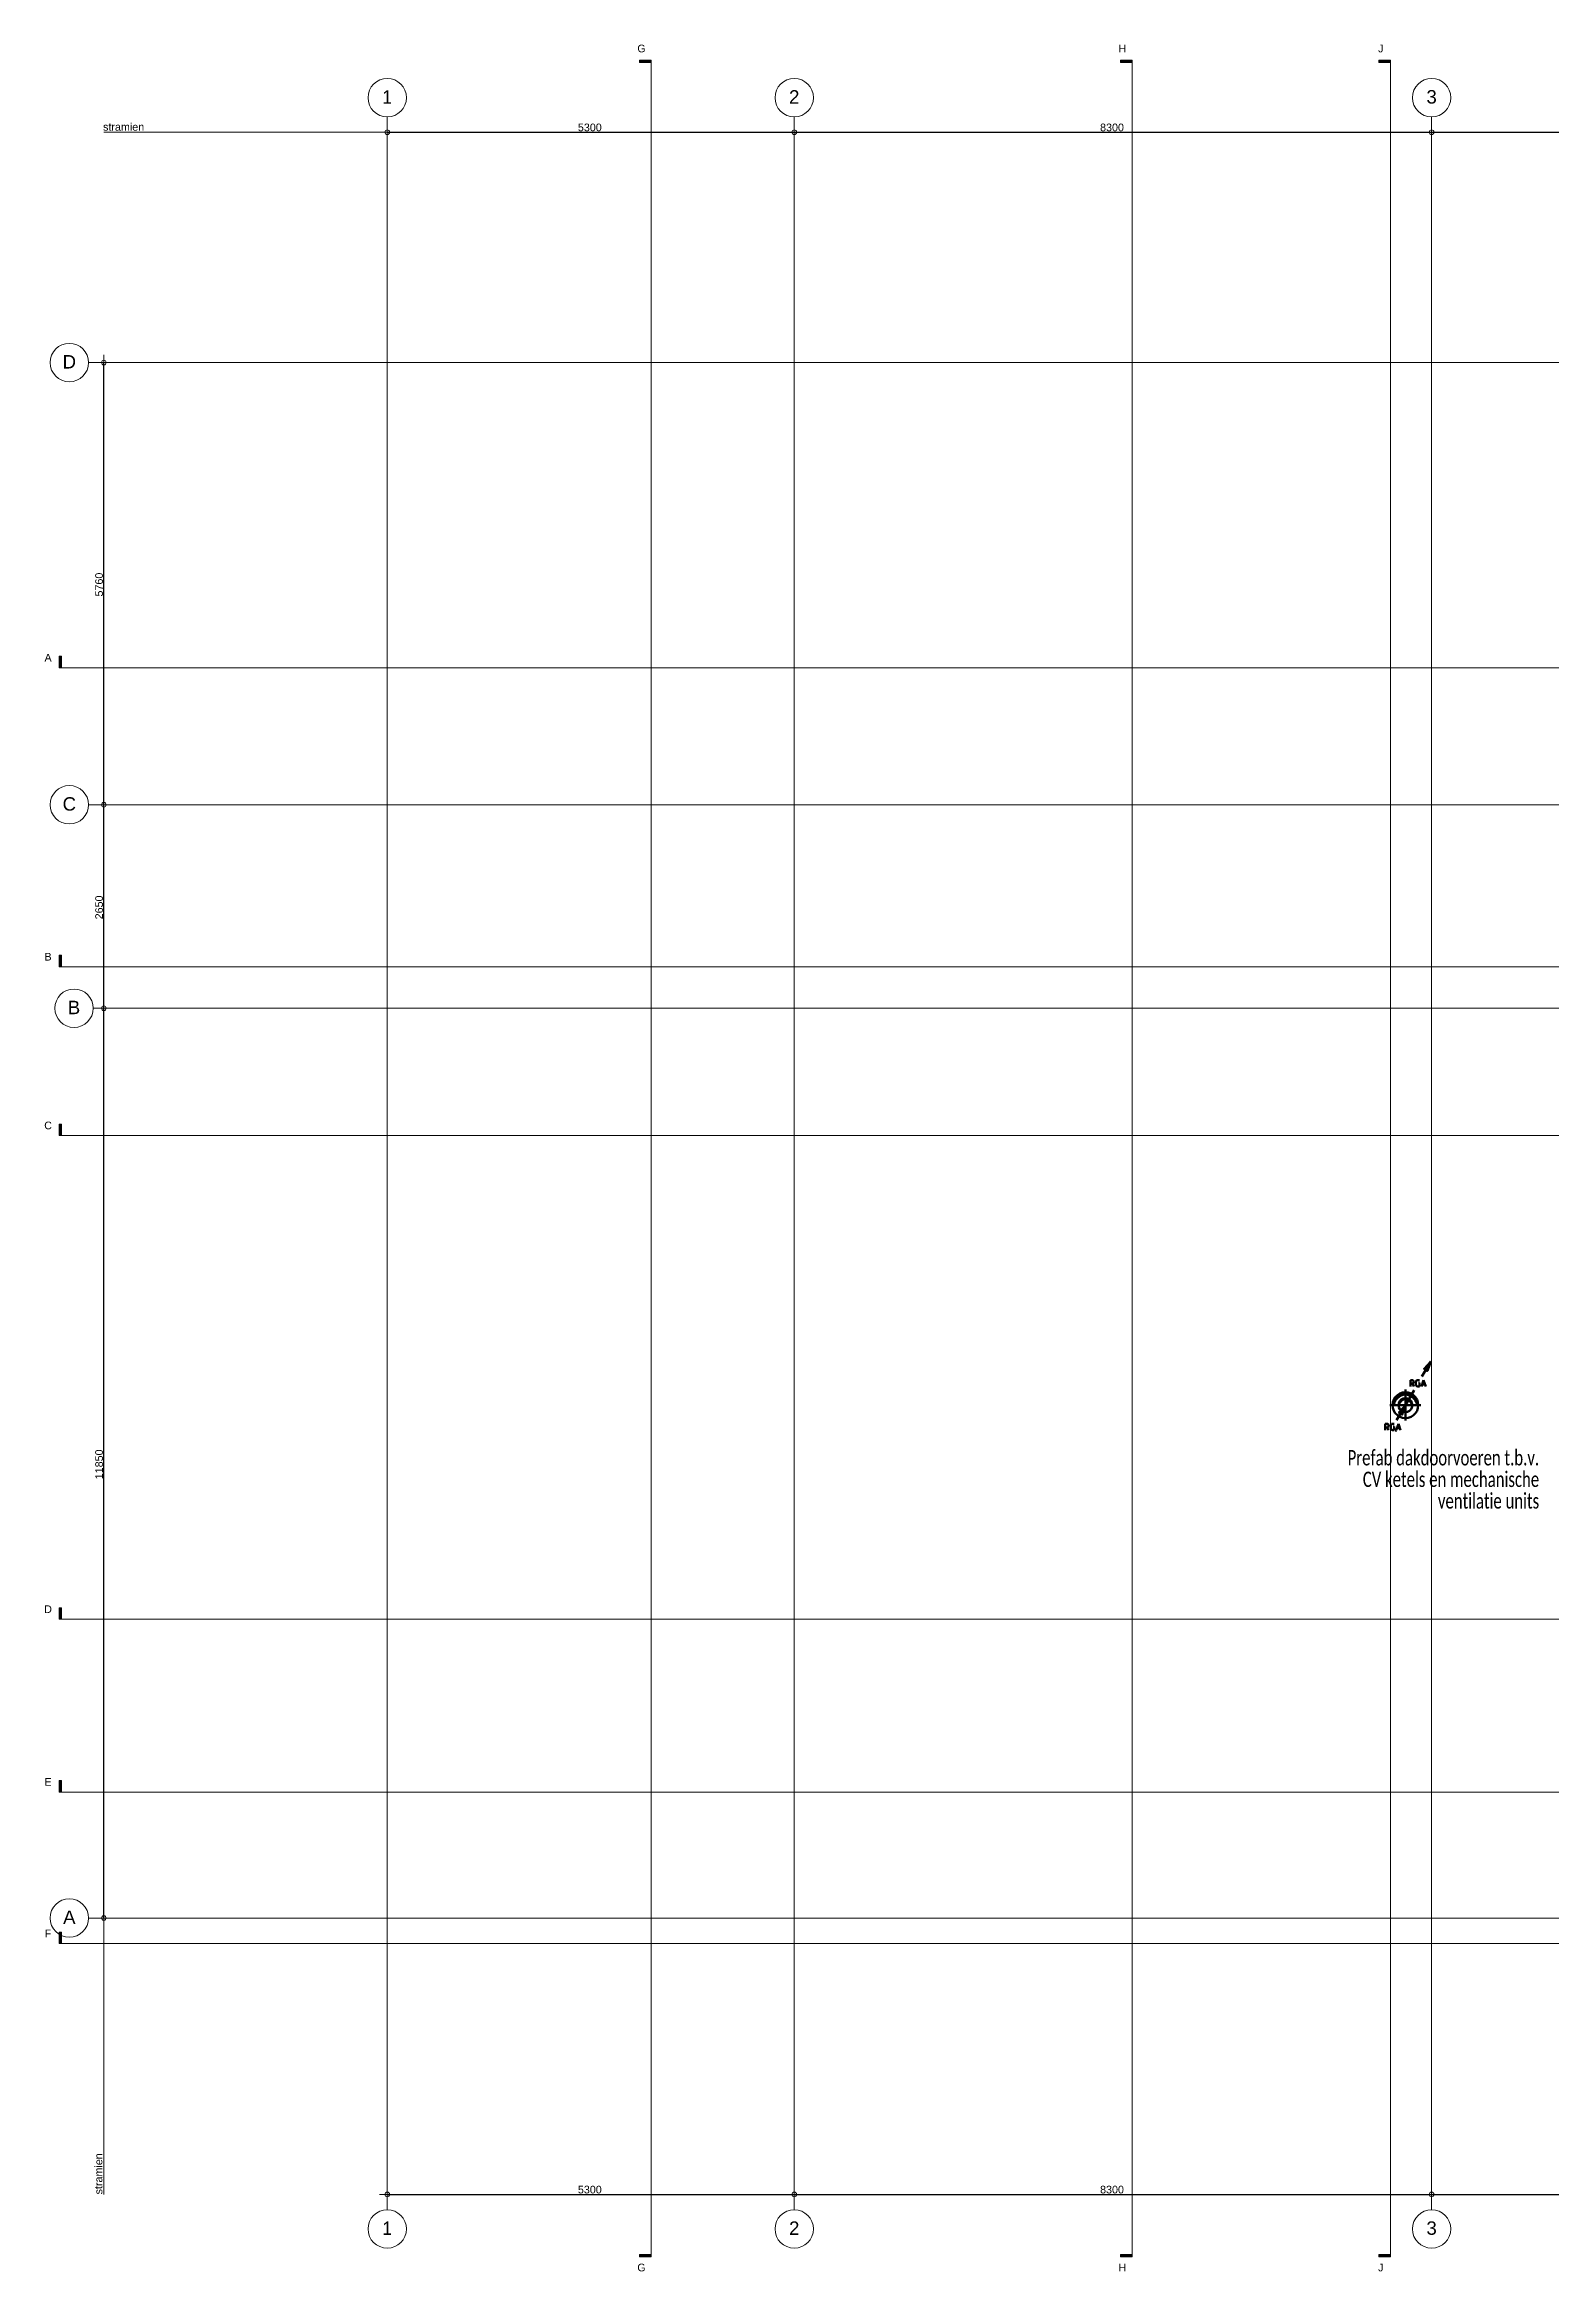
# Model space of a CAD drawing. Header units: metres. Extents: x -4.5 to 35.1, y -3.6 to 25.4.
# Drawn here: x -4.46 to 15.16, y -3.6 to 25.4 of the extents above; entities that cross this region are included whole.
import ezdxf

# ---------------------------------------------------------------- set-up
doc = ezdxf.new("R2010")
doc.units = ezdxf.units.M
doc.header["$PDMODE"] = 65
for name, color, linetype, lineweight in [('Algemeen', 7, 'Continuous', 25), ('New_A Stramien', 7, 'Continuous', 13), ('Standard', 7, 'Continuous', 25)]:
    doc.layers.add(name, color=color, linetype=linetype, lineweight=lineweight)
doc.styles.add('ARIAL', font='ARIAL.TTF')
doc.dimstyles.new('_DIMSTYLE_2', dxfattribs={"dimtxt": 0.1, "dimasz": 0.2, "dimexe": 0, "dimexo": 0, "dimgap": 0.05, "dimtad": 2, "dimdec": 0, "dimlfac": 1000, "dimrnd": 1, "dimdsep": 46, "dimtxsty": 'ARIAL', "dimblk1": 'ALL_ML_KREIS', "dimblk2": 'ALL_ML_KREIS', "dimsah": 1, "dimcen": 0, "dimclrd": 9, "dimclre": 9, "dimclrt": 9, "dimadec": 0, "dimazin": 0, "dimtfac": 1, "dimtdec": 0, "dimtix": 1, "dimtmove": 2, "dimatfit": 3, "dimfxl": 0, "dimtzin": 0, "dimlwd": 0, "dimlwe": 13, "dimarcsym": 0})
doc.dimstyles.new('_DIMSTYLE_3', dxfattribs={"dimtxt": 0.1, "dimasz": 0.2, "dimexe": 0, "dimexo": 0, "dimgap": 0.05, "dimtad": 2, "dimdec": 0, "dimlfac": 1000, "dimrnd": 1, "dimdsep": 46, "dimtxsty": 'ARIAL', "dimblk1": 'ALL_ML_KREIS', "dimblk2": 'ALL_ML_KREIS', "dimsah": 1, "dimcen": 0, "dimclrd": 9, "dimclre": 9, "dimclrt": 9, "dimadec": 0, "dimazin": 0, "dimtfac": 1, "dimtdec": 0, "dimtix": 1, "dimtmove": 2, "dimatfit": 3, "dimfxl": 0, "dimtzin": 0, "dimlwd": 0, "dimlwe": 13, "dimarcsym": 0})

# ---------------------------------------------------------------- blocks, each defined once
blk = doc.blocks.new('COMPLEXOBJECT_0')
at = {"layer": 'Standard', "color": 252, "linetype": 'Continuous', "lineweight": 13, "char_height": 0.175, "width": 0.26487, "attachment_point": 5, "style": 'ARIAL'}
for insert in [(-4.14, 21.27), (27.15, 21.27)]:
    blk.add_mtext('\\W0.99;D', dxfattribs=dict(at, insert=insert))
blk = doc.blocks.new('ALL_ML_KREIS')
at = {"color": 0, "linetype": 'ByBlock', "lineweight": -2}
for p, q in [((-1, 0), (0.5, 0)), ((0, -0.5), (0, 0.5))]:
    blk.add_line(p, q, dxfattribs=at)
blk.add_circle((0, 0), 0.15, dxfattribs=at)
blk = doc.blocks.new('*D5')
at = {"layer": 'DEFPOINTS', "color": 252, "linetype": 'Continuous', "lineweight": 13}
for p in [(0, 24.26), (0, 24.26), (5.3, 24.26)]:
    blk.add_point(p, dxfattribs=at)
at = {"layer": 'Standard', "color": 9, "linetype": 'Continuous', "lineweight": -2}
for p, q in [((0, 24.26), (0, 24.26)), ((5.3, 24.26), (5.3, 24.26))]:
    blk.add_line(p, q, dxfattribs=at)
at = {"layer": 'Standard', "color": 252, "linetype": 'Continuous', "lineweight": -2}
blk.add_line((0, 24.26), (5.3, 24.26), dxfattribs=at)
at = {"layer": 'Standard', "color": 9, "linetype": 'Continuous', "lineweight": 13, "xscale": 0.2, "yscale": 0.2, "zscale": 0.2, "rotation": 180}
blk.add_blockref('ALL_ML_KREIS', (0, 24.26), dxfattribs=at)
at = {"layer": 'Standard', "color": 9, "linetype": 'Continuous', "lineweight": 13, "xscale": 0.2, "yscale": 0.2, "zscale": 0.2}
blk.add_blockref('ALL_ML_KREIS', (5.3, 24.26), dxfattribs=at)
at = {"layer": 'Standard', "color": 9, "linetype": 'Continuous', "lineweight": 13, "insert": (2.638, 24.322), "char_height": 0.1, "width": 0.4, "attachment_point": 5, "style": 'ARIAL'}
blk.add_mtext('\\A1;{5300}', dxfattribs=at)
blk = doc.blocks.new('*D6')
at = {"layer": 'DEFPOINTS', "color": 252, "linetype": 'Continuous', "lineweight": 13}
for p in [(5.3, 24.26), (5.3, 24.26), (13.6, 24.26)]:
    blk.add_point(p, dxfattribs=at)
at = {"layer": 'Standard', "color": 9, "linetype": 'Continuous', "lineweight": -2}
for p, q in [((5.3, 24.26), (5.3, 24.26)), ((13.6, 24.26), (13.6, 24.26))]:
    blk.add_line(p, q, dxfattribs=at)
at = {"layer": 'Standard', "color": 252, "linetype": 'Continuous', "lineweight": -2}
blk.add_line((5.3, 24.26), (13.6, 24.26), dxfattribs=at)
at = {"layer": 'Standard', "color": 9, "linetype": 'Continuous', "lineweight": 13, "xscale": 0.2, "yscale": 0.2, "zscale": 0.2, "rotation": 180}
blk.add_blockref('ALL_ML_KREIS', (5.3, 24.26), dxfattribs=at)
at = {"layer": 'Standard', "color": 9, "linetype": 'Continuous', "lineweight": 13, "xscale": 0.2, "yscale": 0.2, "zscale": 0.2}
blk.add_blockref('ALL_ML_KREIS', (13.6, 24.26), dxfattribs=at)
at = {"layer": 'Standard', "color": 9, "linetype": 'Continuous', "lineweight": 13, "insert": (9.438, 24.322), "char_height": 0.1, "width": 0.4, "attachment_point": 5, "style": 'ARIAL'}
blk.add_mtext('\\A1;{8300}', dxfattribs=at)
blk = doc.blocks.new('*D7')
at = {"layer": 'DEFPOINTS', "color": 252, "linetype": 'Continuous', "lineweight": 13}
for p in [(13.6, 24.26), (13.6, 24.26), (21.3, 24.26)]:
    blk.add_point(p, dxfattribs=at)
at = {"layer": 'Standard', "color": 9, "linetype": 'Continuous', "lineweight": -2}
for p, q in [((13.6, 24.26), (13.6, 24.26)), ((21.3, 24.26), (21.3, 24.26))]:
    blk.add_line(p, q, dxfattribs=at)
at = {"layer": 'Standard', "color": 252, "linetype": 'Continuous', "lineweight": -2}
blk.add_line((13.6, 24.26), (21.3, 24.26), dxfattribs=at)
at = {"layer": 'Standard', "color": 9, "linetype": 'Continuous', "lineweight": 13, "xscale": 0.2, "yscale": 0.2, "zscale": 0.2, "rotation": 180}
blk.add_blockref('ALL_ML_KREIS', (13.6, 24.26), dxfattribs=at)
at = {"layer": 'Standard', "color": 9, "linetype": 'Continuous', "lineweight": 13, "xscale": 0.2, "yscale": 0.2, "zscale": 0.2}
blk.add_blockref('ALL_ML_KREIS', (21.3, 24.26), dxfattribs=at)
at = {"layer": 'Standard', "color": 9, "linetype": 'Continuous', "lineweight": 13, "insert": (17.438, 24.322), "char_height": 0.1, "width": 0.4, "attachment_point": 5, "style": 'ARIAL'}
blk.add_mtext('\\A1;{7700}', dxfattribs=at)
blk = doc.blocks.new('*D8')
at = {"layer": 'DEFPOINTS', "color": 252, "linetype": 'Continuous', "lineweight": 13}
for p in [(-3.69, 21.26), (-3.69, 15.5), (-3.69, 15.5)]:
    blk.add_point(p, dxfattribs=at)
at = {"layer": 'Standard', "color": 9, "linetype": 'Continuous', "lineweight": -2}
for p, q in [((-3.69, 21.26), (-3.69, 21.26)), ((-3.69, 15.5), (-3.69, 15.5))]:
    blk.add_line(p, q, dxfattribs=at)
at = {"layer": 'Standard', "color": 252, "linetype": 'Continuous', "lineweight": -2}
blk.add_line((-3.69, 15.5), (-3.69, 21.26), dxfattribs=at)
at = {"layer": 'Standard', "color": 9, "linetype": 'Continuous', "lineweight": 13, "xscale": 0.2, "yscale": 0.2, "zscale": 0.2}
for p, rotation in [((-3.69, 21.26), 90), ((-3.69, 15.5), -90.00000000000001)]:
    blk.add_blockref('ALL_ML_KREIS', p, dxfattribs=dict(at, rotation=rotation))
at = {"layer": 'Standard', "color": 9, "linetype": 'Continuous', "lineweight": 13, "insert": (-3.752, 18.368), "char_height": 0.1, "width": 0.4, "attachment_point": 5, "rotation": 90, "style": 'ARIAL'}
blk.add_mtext('\\A1;{5760}', dxfattribs=at)
blk = doc.blocks.new('NSY101')
at = {"color": 0, "linetype": 'ByBlock', "lineweight": -2}
blk.add_circle((0, 0), 0.05, dxfattribs=at)
blk = doc.blocks.new('COMPLEXOBJECT_1')
at = {"layer": 'Standard', "color": 252, "linetype": 'Continuous', "lineweight": 13, "char_height": 0.175, "width": 0.21605, "attachment_point": 5, "style": 'ARIAL'}
for insert in [(0, 24.72), (0, -3.04)]:
    blk.add_mtext('\\W0.90;1', dxfattribs=dict(at, insert=insert))
blk = doc.blocks.new('*D11')
at = {"layer": 'DEFPOINTS', "color": 252, "linetype": 'Continuous', "lineweight": 13}
for p in [(0, -2.6), (0, -2.6), (5.3, -2.6)]:
    blk.add_point(p, dxfattribs=at)
at = {"layer": 'Standard', "color": 9, "linetype": 'Continuous', "lineweight": -2}
for p, q in [((0, -2.6), (0, -2.6)), ((5.3, -2.6), (5.3, -2.6))]:
    blk.add_line(p, q, dxfattribs=at)
at = {"layer": 'Standard', "color": 252, "linetype": 'Continuous', "lineweight": -2}
blk.add_line((0, -2.6), (5.3, -2.6), dxfattribs=at)
at = {"layer": 'Standard', "color": 9, "linetype": 'Continuous', "lineweight": 13, "xscale": 0.2, "yscale": 0.2, "zscale": 0.2, "rotation": 180}
blk.add_blockref('ALL_ML_KREIS', (0, -2.6), dxfattribs=at)
at = {"layer": 'Standard', "color": 9, "linetype": 'Continuous', "lineweight": 13, "xscale": 0.2, "yscale": 0.2, "zscale": 0.2}
blk.add_blockref('ALL_ML_KREIS', (5.3, -2.6), dxfattribs=at)
at = {"layer": 'Standard', "color": 9, "linetype": 'Continuous', "lineweight": 13, "insert": (2.638, -2.538), "char_height": 0.1, "width": 0.4, "attachment_point": 5, "style": 'ARIAL'}
blk.add_mtext('\\A1;{5300}', dxfattribs=at)
blk = doc.blocks.new('*D12')
at = {"layer": 'DEFPOINTS', "color": 252, "linetype": 'Continuous', "lineweight": 13}
for p in [(0, 24.26), (0, 24.26), (5.3, 24.26)]:
    blk.add_point(p, dxfattribs=at)
at = {"layer": 'Standard', "color": 9, "linetype": 'Continuous', "lineweight": -2}
for p, q in [((0, 24.26), (0, 24.26)), ((5.3, 24.26), (5.3, 24.26))]:
    blk.add_line(p, q, dxfattribs=at)
at = {"layer": 'Standard', "color": 252, "linetype": 'Continuous', "lineweight": -2}
blk.add_line((0, 24.26), (5.3, 24.26), dxfattribs=at)
at = {"layer": 'Standard', "color": 9, "linetype": 'Continuous', "lineweight": 13, "xscale": 0.2, "yscale": 0.2, "zscale": 0.2, "rotation": 180}
blk.add_blockref('ALL_ML_KREIS', (0, 24.26), dxfattribs=at)
at = {"layer": 'Standard', "color": 9, "linetype": 'Continuous', "lineweight": 13, "xscale": 0.2, "yscale": 0.2, "zscale": 0.2}
blk.add_blockref('ALL_ML_KREIS', (5.3, 24.26), dxfattribs=at)
at = {"layer": 'Standard', "color": 9, "linetype": 'Continuous', "lineweight": 13, "insert": (2.638, 24.322), "char_height": 0.1, "width": 0.4, "attachment_point": 5, "style": 'ARIAL'}
blk.add_mtext('\\A1;{5300}', dxfattribs=at)
blk = doc.blocks.new('*D13')
at = {"layer": 'DEFPOINTS', "color": 252, "linetype": 'Continuous', "lineweight": 13}
for p in [(-3.69, 12.85), (-3.69, 1), (-3.69, 1)]:
    blk.add_point(p, dxfattribs=at)
at = {"layer": 'Standard', "color": 9, "linetype": 'Continuous', "lineweight": -2}
for p, q in [((-3.69, 12.85), (-3.69, 12.85)), ((-3.69, 1), (-3.69, 1))]:
    blk.add_line(p, q, dxfattribs=at)
at = {"layer": 'Standard', "color": 252, "linetype": 'Continuous', "lineweight": -2}
blk.add_line((-3.69, 1), (-3.69, 12.85), dxfattribs=at)
at = {"layer": 'Standard', "color": 9, "linetype": 'Continuous', "lineweight": 13, "xscale": 0.2, "yscale": 0.2, "zscale": 0.2}
for p, rotation in [((-3.69, 12.85), 90), ((-3.69, 1), -90.00000000000001)]:
    blk.add_blockref('ALL_ML_KREIS', p, dxfattribs=dict(at, rotation=rotation))
at = {"layer": 'Standard', "color": 9, "linetype": 'Continuous', "lineweight": 13, "insert": (-3.752, 6.909), "char_height": 0.1, "width": 0.5, "attachment_point": 5, "rotation": 90, "style": 'ARIAL'}
blk.add_mtext('\\A1;{11850}', dxfattribs=at)
blk = doc.blocks.new('*D14')
at = {"layer": 'DEFPOINTS', "color": 252, "linetype": 'Continuous', "lineweight": 13}
for p in [(-3.69, 15.5), (-3.69, 12.85), (-3.69, 12.85)]:
    blk.add_point(p, dxfattribs=at)
at = {"layer": 'Standard', "color": 9, "linetype": 'Continuous', "lineweight": -2}
for p, q in [((-3.69, 15.5), (-3.69, 15.5)), ((-3.69, 12.85), (-3.69, 12.85))]:
    blk.add_line(p, q, dxfattribs=at)
at = {"layer": 'Standard', "color": 252, "linetype": 'Continuous', "lineweight": -2}
blk.add_line((-3.69, 12.85), (-3.69, 15.5), dxfattribs=at)
at = {"layer": 'Standard', "color": 9, "linetype": 'Continuous', "lineweight": 13, "xscale": 0.2, "yscale": 0.2, "zscale": 0.2}
for p, rotation in [((-3.69, 15.5), 90), ((-3.69, 12.85), -90.00000000000001)]:
    blk.add_blockref('ALL_ML_KREIS', p, dxfattribs=dict(at, rotation=rotation))
at = {"layer": 'Standard', "color": 9, "linetype": 'Continuous', "lineweight": 13, "insert": (-3.752, 14.163), "char_height": 0.1, "width": 0.4, "attachment_point": 5, "rotation": 90, "style": 'ARIAL'}
blk.add_mtext('\\A1;{2650}', dxfattribs=at)
blk = doc.blocks.new('*D15')
at = {"layer": 'DEFPOINTS', "color": 252, "linetype": 'Continuous', "lineweight": 13}
for p in [(-3.69, 21.26), (-3.69, 15.5), (-3.69, 15.5)]:
    blk.add_point(p, dxfattribs=at)
at = {"layer": 'Standard', "color": 9, "linetype": 'Continuous', "lineweight": -2}
for p, q in [((-3.69, 21.26), (-3.69, 21.26)), ((-3.69, 15.5), (-3.69, 15.5))]:
    blk.add_line(p, q, dxfattribs=at)
at = {"layer": 'Standard', "color": 252, "linetype": 'Continuous', "lineweight": -2}
blk.add_line((-3.69, 15.5), (-3.69, 21.26), dxfattribs=at)
at = {"layer": 'Standard', "color": 9, "linetype": 'Continuous', "lineweight": 13, "xscale": 0.2, "yscale": 0.2, "zscale": 0.2}
for p, rotation in [((-3.69, 21.26), 90), ((-3.69, 15.5), -90.00000000000001)]:
    blk.add_blockref('ALL_ML_KREIS', p, dxfattribs=dict(at, rotation=rotation))
at = {"layer": 'Standard', "color": 9, "linetype": 'Continuous', "lineweight": 13, "insert": (-3.752, 18.368), "char_height": 0.1, "width": 0.4, "attachment_point": 5, "rotation": 90, "style": 'ARIAL'}
blk.add_mtext('\\A1;{5760}', dxfattribs=at)
blk = doc.blocks.new('*D16')
at = {"layer": 'DEFPOINTS', "color": 252, "linetype": 'Continuous', "lineweight": 13}
for p in [(0, -2.6), (0, -2.6), (5.3, -2.6)]:
    blk.add_point(p, dxfattribs=at)
at = {"layer": 'Standard', "color": 9, "linetype": 'Continuous', "lineweight": -2}
for p, q in [((0, -2.6), (0, -2.6)), ((5.3, -2.6), (5.3, -2.6))]:
    blk.add_line(p, q, dxfattribs=at)
at = {"layer": 'Standard', "color": 252, "linetype": 'Continuous', "lineweight": -2}
blk.add_line((0, -2.6), (5.3, -2.6), dxfattribs=at)
at = {"layer": 'Standard', "color": 9, "linetype": 'Continuous', "lineweight": 13, "xscale": 0.2, "yscale": 0.2, "zscale": 0.2, "rotation": 180}
blk.add_blockref('ALL_ML_KREIS', (0, -2.6), dxfattribs=at)
at = {"layer": 'Standard', "color": 9, "linetype": 'Continuous', "lineweight": 13, "xscale": 0.2, "yscale": 0.2, "zscale": 0.2}
blk.add_blockref('ALL_ML_KREIS', (5.3, -2.6), dxfattribs=at)
at = {"layer": 'Standard', "color": 9, "linetype": 'Continuous', "lineweight": 13, "insert": (2.638, -2.538), "char_height": 0.1, "width": 0.4, "attachment_point": 5, "style": 'ARIAL'}
blk.add_mtext('\\A1;{5300}', dxfattribs=at)
blk = doc.blocks.new('*D17')
at = {"layer": 'DEFPOINTS', "color": 252, "linetype": 'Continuous', "lineweight": 13}
for p in [(5.3, -2.6), (5.3, -2.6), (13.6, -2.6)]:
    blk.add_point(p, dxfattribs=at)
at = {"layer": 'Standard', "color": 9, "linetype": 'Continuous', "lineweight": -2}
for p, q in [((5.3, -2.6), (5.3, -2.6)), ((13.6, -2.6), (13.6, -2.6))]:
    blk.add_line(p, q, dxfattribs=at)
at = {"layer": 'Standard', "color": 252, "linetype": 'Continuous', "lineweight": -2}
blk.add_line((5.3, -2.6), (13.6, -2.6), dxfattribs=at)
at = {"layer": 'Standard', "color": 9, "linetype": 'Continuous', "lineweight": 13, "xscale": 0.2, "yscale": 0.2, "zscale": 0.2, "rotation": 180}
blk.add_blockref('ALL_ML_KREIS', (5.3, -2.6), dxfattribs=at)
at = {"layer": 'Standard', "color": 9, "linetype": 'Continuous', "lineweight": 13, "xscale": 0.2, "yscale": 0.2, "zscale": 0.2}
blk.add_blockref('ALL_ML_KREIS', (13.6, -2.6), dxfattribs=at)
at = {"layer": 'Standard', "color": 9, "linetype": 'Continuous', "lineweight": 13, "insert": (9.438, -2.538), "char_height": 0.1, "width": 0.4, "attachment_point": 5, "style": 'ARIAL'}
blk.add_mtext('\\A1;{8300}', dxfattribs=at)
blk = doc.blocks.new('*D18')
at = {"layer": 'DEFPOINTS', "color": 252, "linetype": 'Continuous', "lineweight": 13}
for p in [(13.6, -2.6), (13.6, -2.6), (21.3, -2.6)]:
    blk.add_point(p, dxfattribs=at)
at = {"layer": 'Standard', "color": 9, "linetype": 'Continuous', "lineweight": -2}
for p, q in [((13.6, -2.6), (13.6, -2.6)), ((21.3, -2.6), (21.3, -2.6))]:
    blk.add_line(p, q, dxfattribs=at)
at = {"layer": 'Standard', "color": 252, "linetype": 'Continuous', "lineweight": -2}
blk.add_line((13.6, -2.6), (21.3, -2.6), dxfattribs=at)
at = {"layer": 'Standard', "color": 9, "linetype": 'Continuous', "lineweight": 13, "xscale": 0.2, "yscale": 0.2, "zscale": 0.2, "rotation": 180}
blk.add_blockref('ALL_ML_KREIS', (13.6, -2.6), dxfattribs=at)
at = {"layer": 'Standard', "color": 9, "linetype": 'Continuous', "lineweight": 13, "xscale": 0.2, "yscale": 0.2, "zscale": 0.2}
blk.add_blockref('ALL_ML_KREIS', (21.3, -2.6), dxfattribs=at)
at = {"layer": 'Standard', "color": 9, "linetype": 'Continuous', "lineweight": 13, "insert": (17.438, -2.538), "char_height": 0.1, "width": 0.4, "attachment_point": 5, "style": 'ARIAL'}
blk.add_mtext('\\A1;{7700}', dxfattribs=at)
blk = doc.blocks.new('COMPLEXOBJECT_2')
at = {"layer": 'Standard', "color": 252, "linetype": 'Continuous', "lineweight": 13, "char_height": 0.175, "width": 0.22374, "attachment_point": 5, "style": 'ARIAL'}
for insert in [(5.3, 24.72), (5.3, -3.04)]:
    blk.add_mtext('\\W0.99;2', dxfattribs=dict(at, insert=insert))
blk = doc.blocks.new('COMPLEXOBJECT_3')
at = {"layer": 'Standard', "color": 252, "linetype": 'Continuous', "lineweight": 13, "char_height": 0.175, "width": 0.22374, "attachment_point": 5, "style": 'ARIAL'}
for insert in [(13.6, 24.72), (13.6, -3.04)]:
    blk.add_mtext('\\W0.99;3', dxfattribs=dict(at, insert=insert))
blk = doc.blocks.new('COMPLEXOBJECT_5')
at = {"layer": 'Standard', "color": 252, "linetype": 'Continuous', "lineweight": 13, "char_height": 0.175, "width": 0.26487, "attachment_point": 5, "style": 'ARIAL'}
for insert in [(-4.14, 15.51), (27.15, 15.51)]:
    blk.add_mtext('\\W0.99;C', dxfattribs=dict(at, insert=insert))
blk = doc.blocks.new('COMPLEXOBJECT_6')
at = {"layer": 'Standard', "color": 252, "linetype": 'Continuous', "lineweight": 13, "char_height": 0.175, "width": 0.24966, "attachment_point": 5, "style": 'ARIAL'}
for insert in [(-4.079, 12.86), (27.211, 12.86)]:
    blk.add_mtext('\\W0.99;B', dxfattribs=dict(at, insert=insert))
blk = doc.blocks.new('COMPLEXOBJECT_7')
at = {"layer": 'Standard', "color": 252, "linetype": 'Continuous', "lineweight": 13, "char_height": 0.175, "width": 0.24966, "attachment_point": 5, "style": 'ARIAL'}
for insert in [(-4.14, 1.01), (27.15, 1.01)]:
    blk.add_mtext('\\W0.99;A', dxfattribs=dict(at, insert=insert))

msp = doc.modelspace()

# ---------------------------------------------------------------- hatches: boundary and pattern name
at = {"layer": 'Standard', "linetype": 'Continuous', "lineweight": 13}
for points in [[(3.4354, 25.1991), (3.2854, 25.1991), (3.2854, 25.1691), (3.4354, 25.1691)], [(3.4354, 25.1991), (3.2854, 25.1991), (3.2854, 25.1691), (3.4354, 25.1691)], [(9.6986, 25.1991), (9.5486, 25.1991), (9.5486, 25.1691), (9.6986, 25.1691)], [(13.0633, 25.1991), (12.9133, 25.1991), (12.9133, 25.1691), (13.0633, 25.1691)], [(-4.2721, 17.284), (-4.2421, 17.284), (-4.2421, 17.434), (-4.2721, 17.434)], [(-4.2721, 17.284), (-4.2421, 17.284), (-4.2421, 17.434), (-4.2721, 17.434)], [(-4.2721, 13.3895), (-4.2421, 13.3895), (-4.2421, 13.5395), (-4.2721, 13.5395)], [(-4.2721, 11.1917), (-4.2421, 11.1917), (-4.2421, 11.3417), (-4.2721, 11.3417)], [(-4.2721, 4.8908), (-4.2421, 4.8908), (-4.2421, 5.0408), (-4.2721, 5.0408)], [(-4.2721, 2.6413), (-4.2421, 2.6413), (-4.2421, 2.7913), (-4.2721, 2.7913)], [(-4.2721, 0.6673), (-4.2421, 0.6673), (-4.2421, 0.8173), (-4.2721, 0.8173)], [(3.4354, -3.4138), (3.4354, -3.3838), (3.2854, -3.3838), (3.2854, -3.4138)], [(3.4354, -3.4138), (3.4354, -3.3838), (3.2854, -3.3838), (3.2854, -3.4138)], [(9.6986, -3.4138), (9.6986, -3.3838), (9.5486, -3.3838), (9.5486, -3.4138)], [(13.0633, -3.4138), (13.0633, -3.3838), (12.9133, -3.3838), (12.9133, -3.4138)]]:
    msp.add_hatch(color=0, dxfattribs=at).paths.add_polyline_path(points)

# ---------------------------------------------------------------- linework, layer by layer
at = {"layer": 'New_A Stramien', "color": 252, "linetype": 'Continuous', "lineweight": 13}
for p, q in [((0, 23.46), (0, 24.46)), ((0, 23.46), (0, 24.46)), ((5.3, 23.46), (5.3, 24.46)), ((13.6, 23.46), (13.6, 24.46)), ((0, -1.8), (0, 23.46)), ((0, -1.8), (0, 23.46)), ((0, -1.8), (0, 23.46)), ((5.3, -1.8), (5.3, 23.46)), ((5.3, -1.8), (5.3, 23.46)), ((13.6, -1.8), (13.6, 23.46)), ((13.6, -1.8), (13.6, 23.46)), ((-2.89, 21.26), (-3.89, 21.26)), ((-2.89, 21.26), (-3.89, 21.26)), ((-2.89, 21.26), (25.9, 21.26)), ((-2.89, 21.26), (25.9, 21.26)), ((-2.89, 21.26), (25.9, 21.26)), ((-2.89, 15.5), (-3.89, 15.5)), ((-2.89, 15.5), (25.9, 15.5)), ((-2.89, 15.5), (25.9, 15.5)), ((-2.8287, 12.85), (-3.8287, 12.85)), ((-2.8287, 12.85), (25.9613, 12.85)), ((-2.8287, 12.85), (25.9613, 12.85)), ((-2.89, 1), (-3.89, 1)), ((-2.89, 1), (25.9, 1)), ((-2.89, 1), (25.9, 1)), ((0, -1.8), (0, -2.8)), ((0, -1.8), (0, -2.8)), ((5.3, -1.8), (5.3, -2.8)), ((13.6, -1.8), (13.6, -2.8))]:
    msp.add_line(p, q, dxfattribs=at)
for centre, start, end in [((0, 24.71), 90, 270), ((0, 24.71), 90, 270), ((0, 24.71), 270, 90), ((0, 24.71), 270, 90), ((5.3, 24.71), 90, 270), ((5.3, 24.71), 270, 90), ((13.6, 24.71), 90, 270), ((13.6, 24.71), 270, 90), ((-4.14, 21.26), 0, 180), ((-4.14, 21.26), 0, 180), ((-4.14, 21.26), 180, 0), ((-4.14, 21.26), 180, 0), ((-4.14, 15.5), 0, 180), ((-4.14, 15.5), 180, 0), ((-4.0787, 12.85), 0, 180), ((-4.0787, 12.85), 180, 0), ((-4.14, 1), 0, 180), ((-4.14, 1), 180, 0), ((0, -3.05), 90, 270), ((0, -3.05), 90, 270), ((0, -3.05), 270, 90), ((0, -3.05), 270, 90), ((5.3, -3.05), 90, 270), ((5.3, -3.05), 270, 90), ((13.6, -3.05), 90, 270), ((13.6, -3.05), 270, 90)]:
    msp.add_arc(centre, 0.25, start, end, dxfattribs=at)
at = {"layer": 'Standard', "color": 252, "linetype": 'Continuous', "lineweight": 13}
for p, q in [((3.2854, 25.1991), (3.4354, 25.1991)), ((3.2854, 25.1691), (3.2854, 25.1991)), ((3.2854, 25.1991), (3.4354, 25.1991)), ((3.2854, 25.1691), (3.2854, 25.1991)), ((3.4354, 25.1691), (3.2854, 25.1691)), ((3.4354, 25.1691), (3.2854, 25.1691)), ((3.4354, 25.1991), (3.4354, 25.1691)), ((3.4354, 25.1991), (3.4354, 24.6891)), ((3.4354, 25.1991), (3.4354, 25.1691)), ((3.4354, 25.1991), (3.4354, 24.6891)), ((3.4354, -3.2638), (3.4354, 25.0491)), ((3.4354, -3.2638), (3.4354, 25.0491)), ((3.4354, -3.2638), (3.4354, 25.0491)), ((9.5486, 25.1991), (9.6986, 25.1991)), ((9.5486, 25.1691), (9.5486, 25.1991)), ((9.6986, 25.1691), (9.5486, 25.1691)), ((9.6986, 25.1991), (9.6986, 25.1691)), ((9.6986, 25.1991), (9.6986, 24.6891)), ((9.6986, -3.2638), (9.6986, 25.0491)), ((9.6986, -3.2638), (9.6986, 25.0491)), ((12.9133, 25.1991), (13.0633, 25.1991)), ((12.9133, 25.1691), (12.9133, 25.1991)), ((13.0633, 25.1691), (12.9133, 25.1691)), ((13.0633, 25.1991), (13.0633, 25.1691)), ((13.0633, 25.1991), (13.0633, 24.6891)), ((13.0633, -3.2638), (13.0633, 25.0491)), ((13.0633, -3.2638), (13.0633, 25.0491)), ((0, 24.26), (-3.69, 24.26)), ((0, 24.26), (-3.69, 24.26)), ((-4.2421, 17.434), (-4.2721, 17.434)), ((-4.2721, 17.434), (-4.2721, 17.284)), ((-4.2421, 17.434), (-4.2721, 17.434)), ((-4.2721, 17.434), (-4.2721, 17.284)), ((-4.2421, 17.284), (-4.2421, 17.434)), ((-4.2421, 17.284), (-4.2421, 17.434)), ((-4.2721, 17.284), (-4.2421, 17.284)), ((-4.2721, 17.284), (-3.7621, 17.284)), ((-4.2721, 17.284), (-4.2421, 17.284)), ((-4.2721, 17.284), (-3.7621, 17.284)), ((-4.1221, 17.284), (26.8317, 17.284)), ((-4.1221, 17.284), (26.8317, 17.284)), ((-4.1221, 17.284), (26.8317, 17.284)), ((-4.2421, 13.5395), (-4.2721, 13.5395)), ((-4.2721, 13.5395), (-4.2721, 13.3895)), ((-4.2721, 13.3895), (-4.2421, 13.3895)), ((-4.2721, 13.3895), (-3.7621, 13.3895)), ((-4.2421, 13.3895), (-4.2421, 13.5395)), ((-4.1221, 13.3895), (26.8317, 13.3895)), ((-4.1221, 13.3895), (26.8317, 13.3895)), ((-4.2421, 11.3417), (-4.2721, 11.3417)), ((-4.2721, 11.3417), (-4.2721, 11.1917)), ((-4.2421, 11.1917), (-4.2421, 11.3417)), ((-4.2721, 11.1917), (-4.2421, 11.1917)), ((-4.2721, 11.1917), (-3.7621, 11.1917)), ((-4.1221, 11.1917), (26.8317, 11.1917)), ((-4.1221, 11.1917), (26.8317, 11.1917)), ((-4.2421, 5.0408), (-4.2721, 5.0408)), ((-4.2721, 5.0408), (-4.2721, 4.8908)), ((-4.2421, 4.8908), (-4.2421, 5.0408)), ((-4.2721, 4.8908), (-4.2421, 4.8908)), ((-4.2721, 4.8908), (-3.7621, 4.8908)), ((-4.1221, 4.8908), (26.8317, 4.8908)), ((-4.1221, 4.8908), (26.8317, 4.8908)), ((-4.2421, 2.7913), (-4.2721, 2.7913)), ((-4.2721, 2.7913), (-4.2721, 2.6413)), ((-4.2721, 2.6413), (-4.2421, 2.6413)), ((-4.2721, 2.6413), (-3.7621, 2.6413)), ((-4.2421, 2.6413), (-4.2421, 2.7913)), ((-4.1221, 2.6413), (26.8317, 2.6413)), ((-4.1221, 2.6413), (26.8317, 2.6413)), ((-3.69, 1), (-3.69, -2.6)), ((-3.69, 1), (-3.69, -2.6)), ((-4.2421, 0.8173), (-4.2721, 0.8173)), ((-4.2721, 0.8173), (-4.2721, 0.6673)), ((-4.2721, 0.6673), (-4.2421, 0.6673)), ((-4.2721, 0.6673), (-3.7621, 0.6673)), ((-4.2421, 0.6673), (-4.2421, 0.8173)), ((-4.1221, 0.6673), (26.8317, 0.6673)), ((-4.1221, 0.6673), (26.8317, 0.6673)), ((3.4354, -3.4138), (3.4354, -2.9038)), ((3.4354, -3.4138), (3.4354, -2.9038)), ((9.6986, -3.4138), (9.6986, -2.9038)), ((13.0633, -3.4138), (13.0633, -2.9038)), ((3.4354, -3.3838), (3.2854, -3.3838)), ((3.2854, -3.3838), (3.2854, -3.4138)), ((3.4354, -3.3838), (3.2854, -3.3838)), ((3.2854, -3.3838), (3.2854, -3.4138)), ((3.2854, -3.4138), (3.4354, -3.4138)), ((3.2854, -3.4138), (3.4354, -3.4138)), ((3.4354, -3.4138), (3.4354, -3.3838)), ((3.4354, -3.4138), (3.4354, -3.3838)), ((9.6986, -3.3838), (9.5486, -3.3838)), ((9.5486, -3.3838), (9.5486, -3.4138)), ((9.5486, -3.4138), (9.6986, -3.4138)), ((9.6986, -3.4138), (9.6986, -3.3838)), ((13.0633, -3.3838), (12.9133, -3.3838)), ((12.9133, -3.3838), (12.9133, -3.4138)), ((12.9133, -3.4138), (13.0633, -3.4138)), ((13.0633, -3.4138), (13.0633, -3.3838))]:
    msp.add_line(p, q, dxfattribs=at)
at = {"layer": 'Standard', "color": 3, "linetype": 'Continuous', "lineweight": 50}
for p, q in [((13.5878, 8.2495), (13.4732, 8.0516)), ((13.2211, 7.8432), (13.1857, 7.8307)), ((13.2586, 7.8474), (13.2211, 7.8432)), ((13.2481, 7.8057), (13.2481, 7.8328)), ((13.2523, 7.8057), (13.2523, 7.8328)), ((13.2544, 7.8078), (13.2544, 7.8328)), ((13.2586, 7.4786), (13.2586, 7.8828)), ((13.3732, 7.8766), (13.2586, 7.6807)), ((13.2961, 7.8432), (13.2586, 7.8474)), ((13.2586, 7.8078), (13.2586, 7.8328)), ((13.2627, 7.8078), (13.2627, 7.8328)), ((13.2648, 7.8057), (13.2648, 7.8328)), ((13.269, 7.8057), (13.269, 7.8328)), ((13.3315, 7.8307), (13.2961, 7.8432)), ((13.3232, 7.9245), (13.3232, 8.0057)), ((13.3232, 8.0057), (13.3461, 8.0057)), ((13.3461, 7.9599), (13.3232, 7.9599)), ((13.3565, 8.0037), (13.3461, 8.0057)), ((13.3461, 7.9599), (13.3565, 7.9641)), ((13.3502, 7.9599), (13.369, 7.9245)), ((13.3648, 7.9953), (13.3565, 8.0037)), ((13.3565, 7.9641), (13.3648, 7.9724)), ((13.369, 7.9828), (13.3648, 7.9953)), ((13.3648, 7.9724), (13.369, 7.9828)), ((13.3982, 7.9953), (13.3961, 7.9828)), ((13.3961, 7.9474), (13.3961, 7.9828)), ((13.3961, 7.9474), (13.3982, 7.9349)), ((13.4065, 8.0037), (13.3982, 7.9953)), ((13.3982, 7.9349), (13.4065, 7.9266)), ((13.419, 8.0057), (13.4065, 8.0037)), ((13.4065, 7.9266), (13.419, 7.9245)), ((13.419, 8.0057), (13.4419, 8.0057)), ((13.4419, 7.9245), (13.419, 7.9245)), ((13.4273, 7.9703), (13.4419, 7.9703)), ((13.4419, 7.9703), (13.4419, 7.9245)), ((13.469, 7.9245), (13.4961, 8.0057)), ((13.5148, 7.9474), (13.4753, 7.9474)), ((13.4961, 8.0057), (13.5232, 7.9245)), ((13.0565, 7.6807), (13.4607, 7.6807)), ((13.094, 7.7182), (13.0898, 7.6807)), ((13.0898, 7.6807), (13.094, 7.6432)), ((13.1065, 7.7536), (13.094, 7.7182)), ((13.094, 7.6432), (13.1065, 7.6078)), ((13.1273, 7.7849), (13.1065, 7.7536)), ((13.1065, 7.6078), (13.1273, 7.5766)), ((13.1086, 7.6849), (13.1086, 7.6953)), ((13.1107, 7.6974), (13.1107, 7.7161)), ((13.1148, 7.7078), (13.1148, 7.7265)), ((13.1169, 7.7161), (13.1169, 7.737)), ((13.1211, 7.7224), (13.1211, 7.7453)), ((13.1252, 7.7286), (13.1252, 7.7515)), ((13.1544, 7.812), (13.1273, 7.7849)), ((13.1273, 7.7349), (13.1273, 7.7578)), ((13.1273, 7.5766), (13.1544, 7.5495)), ((13.1315, 7.739), (13.1315, 7.762)), ((13.1336, 7.7432), (13.1336, 7.7682)), ((13.1377, 7.7495), (13.1377, 7.7724)), ((13.1419, 7.7536), (13.1419, 7.7766)), ((13.144, 7.7557), (13.144, 7.7807)), ((13.2586, 7.6807), (13.144, 7.4828)), ((13.1482, 7.7599), (13.1482, 7.7849)), ((13.1502, 7.7641), (13.1502, 7.787)), ((13.1502, 7.6807), (13.3669, 7.6807)), ((13.1857, 7.8307), (13.1544, 7.812)), ((13.1544, 7.7661), (13.1544, 7.7911)), ((13.1544, 7.5495), (13.1857, 7.5286)), ((13.1586, 7.7703), (13.1586, 7.7932)), ((13.1607, 7.7724), (13.1607, 7.7974)), ((13.1648, 7.7745), (13.1648, 7.7995)), ((13.1669, 7.7766), (13.1669, 7.8016)), ((13.1711, 7.7078), (13.1669, 7.6807)), ((13.1669, 7.6807), (13.1711, 7.6516)), ((13.1711, 7.7807), (13.1711, 7.8036)), ((13.1857, 7.7349), (13.1711, 7.7078)), ((13.1711, 7.6516), (13.1857, 7.6266)), ((13.1752, 7.7828), (13.1752, 7.8078)), ((13.1773, 7.7849), (13.1773, 7.8099)), ((13.1773, 7.6828), (13.1773, 7.689)), ((13.1794, 7.6953), (13.1794, 7.7057)), ((13.1794, 7.689), (13.1794, 7.6995)), ((13.1815, 7.787), (13.1815, 7.812)), ((13.1815, 7.6995), (13.1815, 7.712)), ((13.1836, 7.7036), (13.1836, 7.7161)), ((13.1857, 7.7891), (13.1857, 7.8141)), ((13.2044, 7.7536), (13.1857, 7.7349)), ((13.1857, 7.7057), (13.1857, 7.7182)), ((13.1857, 7.6266), (13.2044, 7.6078)), ((13.1877, 7.7891), (13.1877, 7.8141)), ((13.1877, 7.7099), (13.1877, 7.7224)), ((13.1898, 7.712), (13.1898, 7.7245)), ((13.1919, 7.7911), (13.1919, 7.8161)), ((13.1919, 7.714), (13.1919, 7.7286)), ((13.194, 7.7932), (13.194, 7.8182)), ((13.194, 7.7203), (13.194, 7.7328)), ((13.194, 7.7182), (13.194, 7.7307)), ((13.1961, 7.7224), (13.1961, 7.7349)), ((13.1981, 7.7953), (13.1981, 7.8203)), ((13.1981, 7.7245), (13.1981, 7.737)), ((13.2002, 7.7245), (13.2002, 7.739)), ((13.2023, 7.7953), (13.2023, 7.8203)), ((13.2023, 7.7265), (13.2023, 7.7411)), ((13.2044, 7.7974), (13.2044, 7.8224)), ((13.2294, 7.7661), (13.2044, 7.7536)), ((13.2044, 7.7286), (13.2044, 7.7411)), ((13.2044, 7.6078), (13.2294, 7.5932)), ((13.2065, 7.7307), (13.2065, 7.7432)), ((13.2086, 7.7974), (13.2086, 7.8245)), ((13.2086, 7.7328), (13.2086, 7.7474)), ((13.2086, 7.7307), (13.2086, 7.7453)), ((13.2106, 7.7995), (13.2106, 7.8245)), ((13.2106, 7.7349), (13.2106, 7.7474)), ((13.2127, 7.7349), (13.2127, 7.7495)), ((13.2148, 7.8016), (13.2148, 7.8266)), ((13.2148, 7.737), (13.2148, 7.7495)), ((13.2169, 7.737), (13.2169, 7.7515)), ((13.219, 7.8016), (13.219, 7.8266)), ((13.219, 7.739), (13.219, 7.7515)), ((13.2211, 7.8016), (13.2211, 7.8287)), ((13.2211, 7.739), (13.2211, 7.7536)), ((13.2231, 7.7557), (13.2231, 7.7411)), ((13.2231, 7.7411), (13.2231, 7.7536)), ((13.2252, 7.8036), (13.2252, 7.8287)), ((13.2252, 7.7432), (13.2252, 7.7557)), ((13.2273, 7.8036), (13.2273, 7.8287)), ((13.2273, 7.7432), (13.2273, 7.7578)), ((13.2586, 7.7724), (13.2294, 7.7661)), ((13.2294, 7.7432), (13.2294, 7.7578)), ((13.2294, 7.5932), (13.2586, 7.5891)), ((13.2315, 7.8036), (13.2315, 7.8307)), ((13.2315, 7.7453), (13.2315, 7.7578)), ((13.2336, 7.7453), (13.2336, 7.7578)), ((13.2356, 7.8057), (13.2356, 7.8307)), ((13.2356, 7.7453), (13.2356, 7.7599)), ((13.2356, 7.7599), (13.2356, 7.7453)), ((13.2377, 7.8057), (13.2377, 7.8307)), ((13.2377, 7.7474), (13.2377, 7.7599)), ((13.2398, 7.7474), (13.2398, 7.7599)), ((13.2419, 7.8057), (13.2419, 7.8307)), ((13.2419, 7.7474), (13.2419, 7.762)), ((13.244, 7.7474), (13.244, 7.762)), ((13.2461, 7.8057), (13.2461, 7.8307)), ((13.2461, 7.7474), (13.2461, 7.762)), ((13.2481, 7.7474), (13.2481, 7.762)), ((13.2502, 7.7495), (13.2502, 7.762)), ((13.2502, 7.762), (13.2502, 7.7495)), ((13.2523, 7.7495), (13.2523, 7.762)), ((13.2544, 7.7495), (13.2544, 7.762)), ((13.2565, 7.7495), (13.2565, 7.762)), ((13.2586, 7.5724), (13.2586, 7.7891)), ((13.2856, 7.7661), (13.2586, 7.7724)), ((13.2586, 7.7495), (13.2586, 7.762)), ((13.2586, 7.5891), (13.2856, 7.5932)), ((13.2606, 7.7495), (13.2606, 7.762)), ((13.2627, 7.7495), (13.2627, 7.762)), ((13.2648, 7.7495), (13.2648, 7.762)), ((13.2648, 7.762), (13.2648, 7.7495)), ((13.2669, 7.7495), (13.2669, 7.762)), ((13.269, 7.7474), (13.269, 7.762)), ((13.2711, 7.8057), (13.2711, 7.8307)), ((13.2711, 7.7474), (13.2711, 7.762)), ((13.2731, 7.7474), (13.2731, 7.762)), ((13.2752, 7.8057), (13.2752, 7.8307)), ((13.2752, 7.7474), (13.2752, 7.762)), ((13.2773, 7.7474), (13.2773, 7.7599)), ((13.2794, 7.8057), (13.2794, 7.8307)), ((13.2794, 7.7474), (13.2794, 7.7599)), ((13.2794, 7.7599), (13.2794, 7.7453)), ((13.2815, 7.8057), (13.2815, 7.8307)), ((13.2815, 7.7453), (13.2815, 7.7599)), ((13.2836, 7.7453), (13.2836, 7.7578)), ((13.2856, 7.8036), (13.2856, 7.8307)), ((13.3127, 7.7536), (13.2856, 7.7661)), ((13.2856, 7.7453), (13.2856, 7.7578)), ((13.2856, 7.5932), (13.3127, 7.6078)), ((13.2877, 7.8036), (13.2877, 7.8287)), ((13.2877, 7.7432), (13.2877, 7.7578)), ((13.2898, 7.7432), (13.2898, 7.7578)), ((13.2919, 7.8036), (13.2919, 7.8287)), ((13.2919, 7.7432), (13.2919, 7.7557)), ((13.294, 7.7557), (13.294, 7.7411)), ((13.294, 7.7411), (13.294, 7.7536)), ((13.2961, 7.8016), (13.2961, 7.8287)), ((13.2961, 7.739), (13.2961, 7.7536)), ((13.2981, 7.8016), (13.2981, 7.8266)), ((13.2981, 7.739), (13.2981, 7.7515)), ((13.3002, 7.737), (13.3002, 7.7515)), ((13.3023, 7.8016), (13.3023, 7.8266)), ((13.3023, 7.737), (13.3023, 7.7495)), ((13.3044, 7.7349), (13.3044, 7.7495)), ((13.3065, 7.7995), (13.3065, 7.8245)), ((13.3065, 7.7349), (13.3065, 7.7474)), ((13.3086, 7.7974), (13.3086, 7.8245)), ((13.3086, 7.7328), (13.3086, 7.7474)), ((13.3086, 7.7307), (13.3086, 7.7453)), ((13.3107, 7.7307), (13.3107, 7.7432)), ((13.3127, 7.7974), (13.3127, 7.8224)), ((13.3315, 7.7349), (13.3127, 7.7536)), ((13.3127, 7.7286), (13.3127, 7.7411)), ((13.3127, 7.6078), (13.3315, 7.6266)), ((13.3148, 7.7953), (13.3148, 7.8203)), ((13.3148, 7.7265), (13.3148, 7.7411)), ((13.3169, 7.7245), (13.3169, 7.739)), ((13.319, 7.7953), (13.319, 7.8203)), ((13.319, 7.7245), (13.319, 7.737)), ((13.3211, 7.7224), (13.3211, 7.7349)), ((13.3232, 7.7932), (13.3232, 7.8182)), ((13.3232, 7.7203), (13.3232, 7.7328)), ((13.3232, 7.7182), (13.3232, 7.7307)), ((13.3252, 7.7911), (13.3252, 7.8161)), ((13.3252, 7.714), (13.3252, 7.7286)), ((13.3273, 7.712), (13.3273, 7.7245)), ((13.3294, 7.7891), (13.3294, 7.8141)), ((13.3294, 7.7099), (13.3294, 7.7224)), ((13.3627, 7.812), (13.3315, 7.8307)), ((13.3315, 7.7891), (13.3315, 7.8141)), ((13.344, 7.7078), (13.3315, 7.7349)), ((13.3315, 7.7057), (13.3315, 7.7182)), ((13.3315, 7.6266), (13.344, 7.6516)), ((13.3315, 7.5286), (13.3627, 7.5495)), ((13.3336, 7.7036), (13.3336, 7.7161)), ((13.3357, 7.787), (13.3357, 7.812)), ((13.3357, 7.6995), (13.3357, 7.712)), ((13.3377, 7.6953), (13.3377, 7.7057)), ((13.3377, 7.689), (13.3377, 7.6995)), ((13.3398, 7.7849), (13.3398, 7.8099)), ((13.3398, 7.6828), (13.3398, 7.689)), ((13.3419, 7.7828), (13.3419, 7.8078)), ((13.3502, 7.6807), (13.344, 7.7078)), ((13.344, 7.6516), (13.3502, 7.6807)), ((13.3461, 7.7807), (13.3461, 7.8036)), ((13.3482, 7.7766), (13.3482, 7.8016)), ((13.3523, 7.7745), (13.3523, 7.7995)), ((13.3565, 7.7724), (13.3565, 7.7974)), ((13.3586, 7.7703), (13.3586, 7.7932)), ((13.3898, 7.7849), (13.3627, 7.812)), ((13.3627, 7.7661), (13.3627, 7.7911)), ((13.3627, 7.5495), (13.3898, 7.5766)), ((13.3669, 7.7641), (13.3669, 7.787)), ((13.369, 7.7599), (13.369, 7.7849)), ((13.3732, 7.7557), (13.3732, 7.7807)), ((13.3753, 7.7536), (13.3753, 7.7766)), ((13.3794, 7.7495), (13.3794, 7.7724)), ((13.3836, 7.7432), (13.3836, 7.7682)), ((13.3857, 7.739), (13.3857, 7.762)), ((13.4107, 7.7536), (13.3898, 7.7849)), ((13.3898, 7.7349), (13.3898, 7.7578)), ((13.3898, 7.5766), (13.4107, 7.6078)), ((13.3919, 7.7286), (13.3919, 7.7515)), ((13.3961, 7.7224), (13.3961, 7.7453)), ((13.4003, 7.7161), (13.4003, 7.737)), ((13.4023, 7.7078), (13.4023, 7.7265)), ((13.4065, 7.6974), (13.4065, 7.7161)), ((13.4086, 7.6849), (13.4086, 7.6953)), ((13.4211, 7.7182), (13.4107, 7.7536)), ((13.4107, 7.6078), (13.4211, 7.6432)), ((13.4253, 7.6807), (13.4211, 7.7182)), ((13.4211, 7.6432), (13.4253, 7.6807)), ((12.994, 7.3557), (12.994, 7.4369)), ((12.994, 7.4369), (13.0169, 7.4369)), ((13.0169, 7.3911), (12.994, 7.3911)), ((13.0294, 7.4349), (13.0169, 7.4369)), ((13.0169, 7.3911), (13.0294, 7.3953)), ((13.0211, 7.3911), (13.0398, 7.3557)), ((13.0377, 7.4265), (13.0294, 7.4349)), ((13.0294, 7.3953), (13.0377, 7.4036)), ((13.0398, 7.414), (13.0377, 7.4265)), ((13.0377, 7.4036), (13.0398, 7.414)), ((13.0711, 7.4265), (13.0669, 7.414)), ((13.0669, 7.3786), (13.0669, 7.414)), ((13.0669, 7.3786), (13.0711, 7.3661)), ((13.0794, 7.4349), (13.0711, 7.4265)), ((13.0711, 7.3661), (13.0794, 7.3578)), ((13.0898, 7.4369), (13.0794, 7.4349)), ((13.0794, 7.3578), (13.0898, 7.3557)), ((13.0898, 7.4369), (13.1127, 7.4369)), ((13.1127, 7.3557), (13.0898, 7.3557)), ((13.0982, 7.4015), (13.1127, 7.4015)), ((13.1127, 7.4015), (13.1127, 7.3557)), ((13.1419, 7.3494), (13.1273, 7.3474)), ((13.1398, 7.3557), (13.1669, 7.4369)), ((13.1857, 7.3786), (13.1482, 7.3786)), ((13.1669, 7.4369), (13.194, 7.3557)), ((13.1857, 7.5286), (13.2211, 7.5161)), ((13.2211, 7.5161), (13.2586, 7.512)), ((13.2586, 7.512), (13.2961, 7.5161)), ((13.2961, 7.5161), (13.3315, 7.5286))]:
    msp.add_line(p, q, dxfattribs=at)
at = {"layer": 'Standard', "color": 7, "linetype": 'Continuous', "lineweight": 50}
for points in [[(13.5878, 8.2495), (13.5461, 8.1266), (13.5023, 8.1537), (13.5878, 8.2495)], [(13.2586, 7.6807), (13.2169, 7.5578), (13.1731, 7.5828), (13.2586, 7.6807)]]:
    msp.add_lwpolyline(points, close=True, dxfattribs=at)

# ---------------------------------------------------------------- block references
at = {"layer": 'New_A Stramien', "color": 252, "linetype": 'Continuous', "lineweight": 13, "xscale": 1e-09, "yscale": 1e-09, "zscale": 1e-09}
for p in [(0, 23.46), (0, 23.46), (0, 23.46), (0, 23.46), (5.3, 23.46), (5.3, 23.46), (13.6, 23.46), (13.6, 23.46), (-2.89, 21.26), (-2.89, 21.26), (-2.89, 21.26), (-2.89, 21.26), (-2.89, 15.5), (-2.89, 15.5), (-2.8287, 12.85), (-2.8287, 12.85), (-2.89, 1), (-2.89, 1), (0, -1.8), (0, -1.8), (0, -1.8), (0, -1.8), (5.3, -1.8), (5.3, -1.8), (13.6, -1.8), (13.6, -1.8)]:
    msp.add_blockref('NSY101', p, dxfattribs=at)
at = {"layer": 'Standard', "color": 252, "linetype": 'Continuous', "lineweight": 13}
for name in ['COMPLEXOBJECT_1', 'COMPLEXOBJECT_2', 'COMPLEXOBJECT_3', 'COMPLEXOBJECT_0', 'COMPLEXOBJECT_5', 'COMPLEXOBJECT_6', 'COMPLEXOBJECT_7']:
    msp.add_blockref(name, (0, 0), dxfattribs=at)

# ---------------------------------------------------------------- texts
at = {"layer": 'Algemeen', "color": 7, "linetype": 'Continuous', "lineweight": 50, "insert": (15.0003, 7.0952), "char_height": 0.2, "width": 3.714704, "attachment_point": 3, "line_spacing_factor": 0.843373, "style": 'ARIAL'}
msp.add_mtext('{\\fCalibri|i0|b0;\\H0.200000;\\W0.700000;\\C7;Prefab dakdoorvoeren t.b.v.}\\P{\\fCalibri|i0|b0;\\H0.200000;\\W0.700000;\\C7;CV ketels en mechanische }\\P{\\fCalibri|i0|b0;\\H0.200000;\\W0.700000;\\C7;ventilatie units}\\P', dxfattribs=at)
at = {"layer": 'Standard', "color": 252, "linetype": 'Continuous', "lineweight": 13, "char_height": 0.1, "style": 'ARIAL'}
for s, insert, width, attachment_point in [('\\W0.98;G', (3.3639, 25.35), 0.157531, 6), ('\\W0.98;G', (3.3639, 25.35), 0.157531, 6), ('\\W0.99;H', (9.623, 25.3508), 0.151357, 6), ('\\W0.98;J', (12.9726, 25.35), 0.119088, 6), ('\\W1.00;stramien', (-3.1652, 24.2784), 0.588485, 9), ('\\W1.00;stramien', (-3.1652, 24.2784), 0.588485, 9), ('\\W0.99;A', (-4.4628, 17.4157), 0.142664, 4), ('\\W0.99;A', (-4.4628, 17.4157), 0.142664, 4), ('\\W0.99;B', (-4.4628, 13.5211), 0.142664, 4), ('\\W0.99;C', (-4.4665, 11.3225), 0.151357, 4), ('\\W0.99;D', (-4.4665, 5.0225), 0.151357, 4), ('\\W0.99;E', (-4.4628, 2.7729), 0.142664, 4), ('\\W0.98;F', (-4.4591, 0.799), 0.133963, 4), ('\\W0.98;G', (3.2569, -3.553), 0.157531, 4), ('\\W0.98;G', (3.2569, -3.553), 0.157531, 4), ('\\W0.99;H', (9.5242, -3.5522), 0.151357, 4), ('\\W0.98;J', (12.904, -3.553), 0.119088, 4)]:
    msp.add_mtext(s, dxfattribs=dict(at, insert=insert, width=width, attachment_point=attachment_point))
at = {"layer": 'Standard', "color": 252, "linetype": 'Continuous', "lineweight": 13, "insert": (-3.7084, -2.6), "char_height": 0.1, "width": 0.588485, "attachment_point": 7, "rotation": 90, "style": 'ARIAL'}
msp.add_mtext('\\W1.00;stramien', dxfattribs=at)
msp.add_mtext('\\W1.00;stramien', dxfattribs=at)

# ---------------------------------------------------------------- dimensions: what is measured, and where the dimension line sits
at = {"layer": 'Standard', "color": 252, "linetype": 'Continuous', "lineweight": 13}
for base, p1, p2, dimstyle, picture, middle in [((5.3, 24.26), (0, 24.26), (5.3, 24.26), '_DIMSTYLE_2', '*D5', (2.638, 24.3218)), ((5.3, 24.26), (0, 24.26), (5.3, 24.26), '_DIMSTYLE_3', '*D12', (2.638, 24.3218)), ((13.6, 24.26), (5.3, 24.26), (13.6, 24.26), '_DIMSTYLE_3', '*D6', (9.438, 24.3218)), ((21.3, 24.26), (13.6, 24.26), (21.3, 24.26), '_DIMSTYLE_3', '*D7', (17.438, 24.3217)), ((5.3, -2.6), (0, -2.6), (5.3, -2.6), '_DIMSTYLE_3', '*D11', (2.638, -2.5382)), ((5.3, -2.6), (0, -2.6), (5.3, -2.6), '_DIMSTYLE_3', '*D16', (2.638, -2.5382)), ((13.6, -2.6), (5.3, -2.6), (13.6, -2.6), '_DIMSTYLE_3', '*D17', (9.438, -2.5382)), ((21.3, -2.6), (13.6, -2.6), (21.3, -2.6), '_DIMSTYLE_3', '*D18', (17.438, -2.5383))]:
    dim = msp.add_linear_dim(base=base, p1=p1, p2=p2, dimstyle=dimstyle, override={"dimpost": '<>', "dimclrd": 9, "dimclre": 9, "dimclrt": 9, "dimlwd": 0, "dimlwe": 13}, dxfattribs=at)
    dim.commit()
    dim.dimension.update_dxf_attribs({"geometry": picture, "text_midpoint": middle, "dimtype": 160})
for base, p1, p2, picture, middle in [((-3.69, 21.26), (-3.69, 15.5), (-3.69, 21.26), '*D8', (-3.7517, 18.368)), ((-3.69, 21.26), (-3.69, 15.5), (-3.69, 21.26), '*D15', (-3.7517, 18.368)), ((-3.69, 15.5), (-3.69, 12.85), (-3.69, 15.5), '*D14', (-3.7517, 14.163)), ((-3.69, 12.85), (-3.69, 1), (-3.69, 12.85), '*D13', (-3.7517, 6.9091))]:
    dim = msp.add_linear_dim(base=base, p1=p1, p2=p2, angle=90, dimstyle='_DIMSTYLE_3', override={"dimpost": '<>', "dimclrd": 9, "dimclre": 9, "dimclrt": 9, "dimlwd": 0, "dimlwe": 13}, dxfattribs=at)
    dim.commit()
    dim.dimension.update_dxf_attribs({"geometry": picture, "text_midpoint": middle, "dimtype": 160})

doc.saveas('drawing.dxf')
